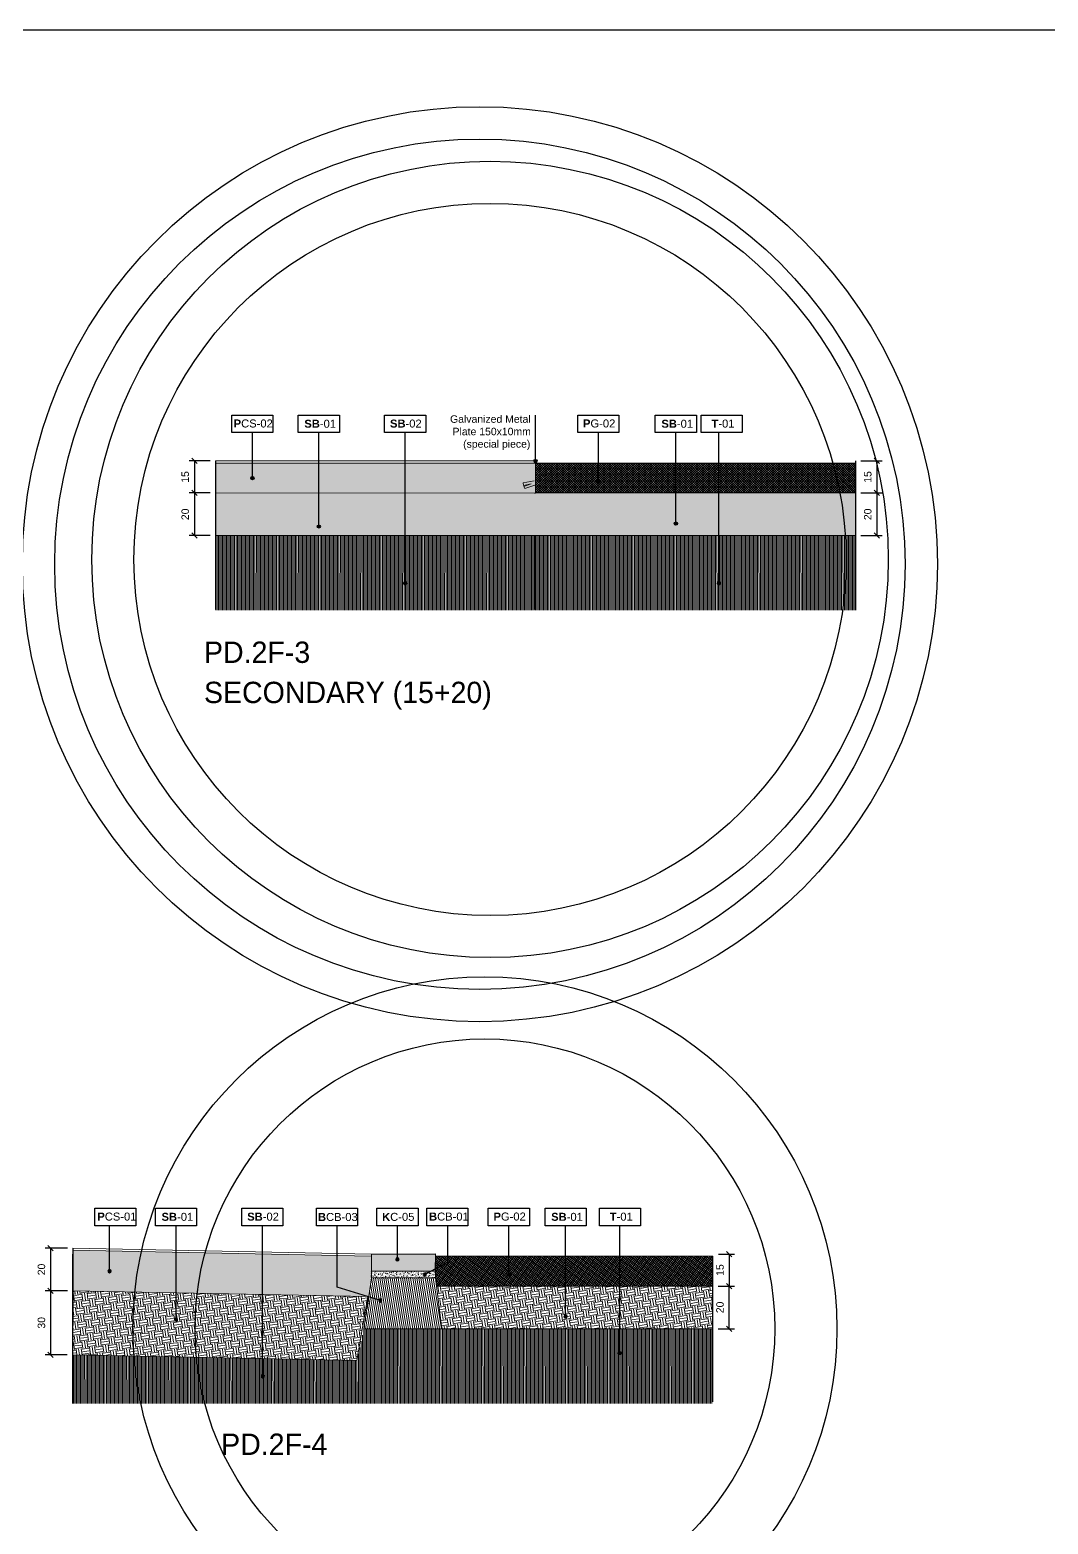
# Model space of a CAD drawing. Header units: metres. Extents: x -325 to 301, y -147 to 149.
# Drawn here: x 36.95 to 41.72, y 66.45 to 73.46 of the extents above; entities that cross this region are included whole.
import ezdxf

# ---------------------------------------------------------------- set-up
doc = ezdxf.new("R2010")
doc.units = ezdxf.units.M
doc.layers.get('Defpoints').update_dxf_attribs({"lineweight": 13})
for name, color, linetype, plot in [('-aux', 50, 'Continuous', False), ('-AUX-QAD', 5, 'Continuous', False), ('-AUX_RIM', 2, 'Continuous', False)]:
    doc.layers.add(name, color=color, linetype=linetype, plot=plot)
doc.layers.add('0-TX-1_25', color=7, linetype='Continuous', true_color=0x3f4f7f)
doc.layers.add('3-TR-paviment fort', color=7, linetype='Continuous', true_color=0xd1d1d1)
doc.layers.add('03-TR-Paviment_02_Sealed Gravel', color=7, linetype='Continuous', lineweight=5, true_color=0xd4be8c)
doc.layers.add('3-TR tot_u', color=7, linetype='Continuous', lineweight=5, true_color=0x787878)
for name, color, linetype, lineweight in [('1-CM', 7, 'Continuous', 0), ('2-metall', 5, 'Continuous', 0), ('3-TR Formigó', 252, 'Continuous', 0), ('3-TR Seleccionat', 44, 'Continuous', 0), ('3-TR Tot-u', 37, 'Continuous', 0)]:
    doc.layers.add(name, color=color, linetype=linetype, lineweight=lineweight)
for name, color, linetype in [('1-SECCIÓ', 1, 'Continuous'), ('A-KEYPLAN_HATCH', 7, 'Continuous'), ('A_TEXT_2', 7, 'Continuous')]:
    doc.layers.add(name, color=color, linetype=linetype)
doc.styles.get("Standard").update_dxf_attribs({"font": 'arial.ttf'})
doc.styles.add('x-llegenda materials$0$ENGRAVERS', font='TT0586M.TTF')
doc.dimstyles.new('ISO-25', dxfattribs={"dimtxt": 0.1, "dimasz": 0.1, "dimexe": 0.1, "dimexo": 0.1, "dimgap": 0.1, "dimtad": 1, "dimdec": 0, "dimlfac": 100, "dimzin": 9, "dimtxsty": 'Standard', "dimblk": 'OBLIQUE', "dimcen": 0.1, "dimadec": 0, "dimazin": 0, "dimtfac": 1, "dimtdec": 0, "dimtmove": 0, "dimatfit": 3, "dimldrblk": 'OBLIQUE', "dimfxl": 1, "dimarcsym": 0})

# ---------------------------------------------------------------- blocks, each defined once
blk = doc.blocks.new('_Oblique')
at = {"color": 0, "lineweight": -2}
blk.add_line((-0.5, -0.5), (0.5, 0.5), dxfattribs=at)
blk = doc.blocks.new('*D239')
at = {"layer": '0-TX-1_25', "color": 0, "lineweight": -2, "transparency": 16777216}
for p, q in [((40.8452, 71.4362), (40.9455, 71.4362)), ((40.9205, 71.4362), (40.9205, 71.2862)), ((40.8452, 71.2862), (40.9455, 71.2862))]:
    blk.add_line(p, q, dxfattribs=at)
at = {"layer": 'Defpoints', "color": 0, "transparency": 16777216}
for p in [(40.8202, 71.4362), (40.8202, 71.2862), (40.9205, 71.2862)]:
    blk.add_point(p, dxfattribs=at)
at = {"layer": '0-TX-1_25', "color": 0, "lineweight": -2, "transparency": 16777216, "xscale": 0.025, "yscale": 0.025, "zscale": 0.025}
for p, rotation in [((40.9205, 71.4362), 90), ((40.9205, 71.2862), 270)]:
    blk.add_blockref('_Oblique', p, dxfattribs=dict(at, rotation=rotation))
at = {"layer": '0-TX-1_25', "color": 0, "transparency": 16777216, "insert": (40.8776, 71.3612), "char_height": 0.035, "attachment_point": 5, "rotation": 90}
blk.add_mtext('15', dxfattribs=at)
blk = doc.blocks.new('*D240')
at = {"layer": '0-TX-1_25', "color": 0, "lineweight": -2, "transparency": 16777216}
for p, q in [((37.7952, 71.4362), (37.6965, 71.4362)), ((37.7215, 71.4362), (37.7215, 71.2862)), ((37.7952, 71.2862), (37.6965, 71.2862))]:
    blk.add_line(p, q, dxfattribs=at)
at = {"layer": 'Defpoints', "color": 0, "transparency": 16777216}
for p in [(37.8202, 71.4362), (37.7215, 71.2862), (37.8202, 71.2862)]:
    blk.add_point(p, dxfattribs=at)
at = {"layer": '0-TX-1_25', "color": 0, "lineweight": -2, "transparency": 16777216, "xscale": 0.025, "yscale": 0.025, "zscale": 0.025}
for p, rotation in [((37.7215, 71.4362), 90), ((37.7215, 71.2862), 270)]:
    blk.add_blockref('_Oblique', p, dxfattribs=dict(at, rotation=rotation))
at = {"layer": '0-TX-1_25', "color": 0, "transparency": 16777216, "insert": (37.6786, 71.3612), "char_height": 0.035, "attachment_point": 5, "rotation": 90}
blk.add_mtext('15', dxfattribs=at)
blk = doc.blocks.new('*D241')
at = {"layer": '0-TX-1_25', "color": 0, "lineweight": -2, "transparency": 16777216}
for p, q in [((37.7952, 71.2862), (37.6965, 71.2862)), ((37.7215, 71.2862), (37.7215, 71.0862)), ((37.7952, 71.0862), (37.6965, 71.0862))]:
    blk.add_line(p, q, dxfattribs=at)
at = {"layer": 'Defpoints', "color": 0, "transparency": 16777216}
for p in [(37.8202, 71.2862), (37.7215, 71.0862), (37.8202, 71.0862)]:
    blk.add_point(p, dxfattribs=at)
at = {"layer": '0-TX-1_25', "color": 0, "lineweight": -2, "transparency": 16777216, "xscale": 0.025, "yscale": 0.025, "zscale": 0.025}
for p, rotation in [((37.7215, 71.2862), 90), ((37.7215, 71.0862), 270)]:
    blk.add_blockref('_Oblique', p, dxfattribs=dict(at, rotation=rotation))
at = {"layer": '0-TX-1_25', "color": 0, "transparency": 16777216, "insert": (37.6786, 71.1862), "char_height": 0.035, "attachment_point": 5, "rotation": 90}
blk.add_mtext('20', dxfattribs=at)
blk = doc.blocks.new('hatch keyplan 2')
at = {"layer": 'A-KEYPLAN_HATCH'}
blk.add_lwpolyline([(0, 0.00548), (0.01287, 0.00548), (0.01287, 0), (0, 0)], close=True, dxfattribs=at)
blk = doc.blocks.new('hatch keyplan')
at = {"layer": 'A-KEYPLAN_HATCH'}
blk.add_blockref('hatch keyplan 2', (1.43058, 0.85215), dxfattribs=at)
blk = doc.blocks.new('SB-01')
at = {"layer": 'A-KEYPLAN_HATCH'}
blk.add_blockref('hatch keyplan', (-1.43058, -0.85215), dxfattribs=at)
at = {"layer": 'A_TEXT_2', "insert": (-0.0008, 0.00403), "char_height": 0.0025, "attachment_point": 1}
blk.add_mtext_dynamic_manual_height_columns('\\pi0.00271;{\\fArial|b1|i0|c0|p34;SB}-01', width=0.0145619, gutter_width=0.015, heights=[0], dxfattribs=at)
blk = doc.blocks.new('PG02')
at = {"layer": 'A-KEYPLAN_HATCH'}
blk.add_blockref('hatch keyplan', (-1.42958, -0.85215), dxfattribs=at)
at = {"layer": 'A_TEXT_2', "insert": (0.0002, 0.00412), "char_height": 0.0025, "attachment_point": 1}
blk.add_mtext_dynamic_manual_height_columns('\\pi0.00245,t0.01245;{\\fArial|b1|i0|c0|p34;P}G-02', width=0.0145619, gutter_width=0.015, heights=[0], dxfattribs=at)
blk = doc.blocks.new('POINT')
at = {"layer": '0-TX-1_25'}
h = blk.add_hatch(dxfattribs=at)
h.set_pattern_fill('ANGLE', color=256)
h.set_pattern_definition([(0, (-83.747, -12.726), (0, 6.985), [5.08, -1.905]), (90, (-83.747, -12.726), (-6.985, 4e-16), [5.08, -1.905])])
edge = h.paths.add_edge_path()
edge.add_arc((0, 0), 0.0075, 0, 360)
h = blk.add_hatch(color=256, dxfattribs=at)
h.dxf.hatch_style = 1
edge = h.paths.add_edge_path()
edge.add_arc((0, 0), 0.0075, 0, 360)
blk.add_circle((0, 0), 0.0075, dxfattribs=at)
blk = doc.blocks.new('*D318')
at = {"layer": '0-TX-1_25', "color": 0, "lineweight": -2, "transparency": 16777216}
for p, q in [((40.8452, 71.2862), (40.9455, 71.2862)), ((40.9205, 71.2862), (40.9205, 71.0862)), ((40.8452, 71.0862), (40.9455, 71.0862))]:
    blk.add_line(p, q, dxfattribs=at)
at = {"layer": 'Defpoints', "color": 0, "transparency": 16777216}
for p in [(40.8202, 71.2862), (40.8202, 71.0862), (40.9205, 71.0862)]:
    blk.add_point(p, dxfattribs=at)
at = {"layer": '0-TX-1_25', "color": 0, "lineweight": -2, "transparency": 16777216, "xscale": 0.025, "yscale": 0.025, "zscale": 0.025}
for p, rotation in [((40.9205, 71.2862), 90), ((40.9205, 71.0862), 270)]:
    blk.add_blockref('_Oblique', p, dxfattribs=dict(at, rotation=rotation))
at = {"layer": '0-TX-1_25', "color": 0, "transparency": 16777216, "insert": (40.8776, 71.1862), "char_height": 0.035, "attachment_point": 5, "rotation": 90}
blk.add_mtext('20', dxfattribs=at)
blk = doc.blocks.new('T-01')
at = {"layer": 'A-KEYPLAN_HATCH'}
blk.add_blockref('hatch keyplan', (-1.43058, -0.85215), dxfattribs=at)
at = {"layer": 'A_TEXT_2', "insert": (-0.0008, 0.00408), "char_height": 0.0025, "attachment_point": 1}
blk.add_mtext_dynamic_manual_height_columns('\\pi0.00405;{\\fArial|b1|i0|c0|p34;T}-01', width=0.0145619, gutter_width=0.015, heights=[0], dxfattribs=at)
blk = doc.blocks.new('SB-02')
at = {"layer": 'A-KEYPLAN_HATCH'}
blk.add_blockref('hatch keyplan', (-1.43058, -0.85215), dxfattribs=at)
at = {"layer": 'A_TEXT_2', "insert": (-0.0008, 0.00408), "char_height": 0.0025, "attachment_point": 1}
blk.add_mtext_dynamic_manual_height_columns('\\pi0.00249;{\\fArial|b1|i0|c0|p34;SB}-02', width=0.0145619, gutter_width=0.015, heights=[0], dxfattribs=at)
blk = doc.blocks.new('*D466')
at = {"layer": '0-TX-1_25', "color": 0, "lineweight": -2, "transparency": 16777216}
for p, q in [((37.1262, 67.7468), (37.0228, 67.7468)), ((37.0478, 67.7468), (37.0478, 67.5468)), ((37.1262, 67.5468), (37.0228, 67.5468))]:
    blk.add_line(p, q, dxfattribs=at)
at = {"layer": 'Defpoints', "color": 0, "transparency": 16777216}
for p in [(37.1512, 67.7468), (37.0478, 67.5468), (37.1512, 67.5468)]:
    blk.add_point(p, dxfattribs=at)
at = {"layer": '0-TX-1_25', "color": 0, "lineweight": -2, "transparency": 16777216, "xscale": 0.025, "yscale": 0.025, "zscale": 0.025}
for p, rotation in [((37.0478, 67.7468), 90), ((37.0478, 67.5468), 270)]:
    blk.add_blockref('_Oblique', p, dxfattribs=dict(at, rotation=rotation))
at = {"layer": '0-TX-1_25', "color": 0, "transparency": 16777216, "insert": (37.0049, 67.6468), "char_height": 0.035, "attachment_point": 5, "rotation": 90}
blk.add_mtext('20', dxfattribs=at)
blk = doc.blocks.new('*D467')
at = {"layer": '0-TX-1_25', "color": 0, "lineweight": -2, "transparency": 16777216}
for p, q in [((37.1262, 67.5468), (37.0228, 67.5468)), ((37.0478, 67.5468), (37.0478, 67.2467)), ((37.126, 67.2467), (37.0228, 67.2467))]:
    blk.add_line(p, q, dxfattribs=at)
at = {"layer": 'Defpoints', "color": 0, "transparency": 16777216}
for p in [(37.1512, 67.5468), (37.0478, 67.2467), (37.151, 67.2467)]:
    blk.add_point(p, dxfattribs=at)
at = {"layer": '0-TX-1_25', "color": 0, "lineweight": -2, "transparency": 16777216, "xscale": 0.025, "yscale": 0.025, "zscale": 0.025}
for p, rotation in [((37.0478, 67.5468), 90), ((37.0478, 67.2467), 270)]:
    blk.add_blockref('_Oblique', p, dxfattribs=dict(at, rotation=rotation))
at = {"layer": '0-TX-1_25', "color": 0, "transparency": 16777216, "insert": (37.0049, 67.3968), "char_height": 0.035, "attachment_point": 5, "rotation": 90}
blk.add_mtext('30', dxfattribs=at)
blk = doc.blocks.new('*D464')
at = {"layer": '0-TX-1_25', "color": 0, "lineweight": -2, "transparency": 16777216}
for p, q in [((40.1783, 67.7191), (40.2528, 67.7191)), ((40.2278, 67.7191), (40.2278, 67.5691)), ((40.176, 67.5691), (40.2528, 67.5691))]:
    blk.add_line(p, q, dxfattribs=at)
at = {"layer": 'Defpoints', "color": 0, "transparency": 16777216}
for p in [(40.1533, 67.7191), (40.151, 67.5691), (40.2278, 67.5691)]:
    blk.add_point(p, dxfattribs=at)
at = {"layer": '0-TX-1_25', "color": 0, "lineweight": -2, "transparency": 16777216, "xscale": 0.025, "yscale": 0.025, "zscale": 0.025}
for p, rotation in [((40.2278, 67.7191), 90), ((40.2278, 67.5691), 270)]:
    blk.add_blockref('_Oblique', p, dxfattribs=dict(at, rotation=rotation))
at = {"layer": '0-TX-1_25', "color": 0, "transparency": 16777216, "insert": (40.1849, 67.6441), "char_height": 0.035, "attachment_point": 5, "rotation": 90}
blk.add_mtext('15', dxfattribs=at)
blk = doc.blocks.new('*D465')
at = {"layer": '0-TX-1_25', "color": 0, "lineweight": -2, "transparency": 16777216}
for p, q in [((40.176, 67.5691), (40.2528, 67.5691)), ((40.2278, 67.3691), (40.2278, 67.5691)), ((40.176, 67.3691), (40.2528, 67.3691))]:
    blk.add_line(p, q, dxfattribs=at)
at = {"layer": 'Defpoints', "color": 0, "transparency": 16777216}
for p in [(40.151, 67.5691), (40.2278, 67.5691), (40.151, 67.3691)]:
    blk.add_point(p, dxfattribs=at)
at = {"layer": '0-TX-1_25', "color": 0, "lineweight": -2, "transparency": 16777216, "xscale": 0.025, "yscale": 0.025, "zscale": 0.025}
for p, rotation in [((40.2278, 67.5691), 90), ((40.2278, 67.3691), 270)]:
    blk.add_blockref('_Oblique', p, dxfattribs=dict(at, rotation=rotation))
at = {"layer": '0-TX-1_25', "color": 0, "transparency": 16777216, "insert": (40.1849, 67.4691), "char_height": 0.035, "attachment_point": 5, "rotation": 90}
blk.add_mtext('20', dxfattribs=at)
blk = doc.blocks.new('B-CB03')
at = {"layer": 'A-KEYPLAN_HATCH'}
blk.add_blockref('hatch keyplan', (-1.43058, -0.85215), dxfattribs=at)
at = {"layer": 'A_TEXT_2', "insert": (-0.0008, 0.00398), "char_height": 0.0025, "attachment_point": 1}
blk.add_mtext_dynamic_manual_height_columns('\\pi0.00128;{\\fArial|b1|i0|c0|p34;B}CB-03', width=0.0145619, gutter_width=0.015, heights=[0], dxfattribs=at)
blk = doc.blocks.new('B-CB01')
at = {"layer": 'A-KEYPLAN_HATCH'}
blk.add_blockref('hatch keyplan', (-1.43058, -0.85215), dxfattribs=at)
at = {"layer": 'A_TEXT_2', "insert": (-0.0008, 0.00411), "char_height": 0.0025, "attachment_point": 1}
blk.add_mtext_dynamic_manual_height_columns('\\pi0.00152;{\\fArial|b1|i0|c0|p34;B}CB-01', width=0.0145619, gutter_width=0.015, heights=[0], dxfattribs=at)
blk = doc.blocks.new('PCS01')
at = {"layer": 'A-KEYPLAN_HATCH'}
blk.add_blockref('hatch keyplan', (-1.42958, -0.85215), dxfattribs=at)
at = {"layer": 'A_TEXT_2', "insert": (0.0002, 0.00411), "char_height": 0.0025, "attachment_point": 1}
blk.add_mtext_dynamic_manual_height_columns('\\pi0.00161;{\\fArial|b1|i0|c0|p34;P}CS-01', width=0.0145619, gutter_width=0.015, heights=[0], dxfattribs=at)
blk = doc.blocks.new('K04')
at = {"layer": 'A-KEYPLAN_HATCH'}
blk.add_blockref('hatch keyplan', (-1.42958, -0.85215), dxfattribs=at)
at = {"layer": 'A_TEXT_2', "insert": (0.0002, 0.00402), "char_height": 0.0025, "attachment_point": 1}
blk.add_mtext_dynamic_manual_height_columns('\\pi0.00244;{\\fArial|b1|i0|c0|p34;K}C-05', width=0.0145619, gutter_width=0.015, heights=[0], dxfattribs=at)
blk = doc.blocks.new('PCS02')
at = {"layer": 'A-KEYPLAN_HATCH'}
blk.add_blockref('hatch keyplan', (-1.43058, -0.85215), dxfattribs=at)
at = {"layer": 'A_TEXT_2', "insert": (-0.0008, 0.00411), "char_height": 0.0025, "attachment_point": 1}
blk.add_mtext_dynamic_manual_height_columns('\\pi0.00139;{\\fArial|b1|i0|c0|p34;P}CS-02', width=0.0145619, gutter_width=0.015, heights=[0], dxfattribs=at)
blk = doc.blocks.new('*D1133')
at = {"layer": '0-TX-1_25', "color": 0, "lineweight": -2, "transparency": 16777216}
for p, q in [((22.6963, 69.5551), (22.6093, 69.5551)), ((22.6343, 69.5551), (22.6343, 69.4051)), ((22.7343, 69.4051), (22.6093, 69.4051))]:
    blk.add_line(p, q, dxfattribs=at)
at = {"layer": 'Defpoints', "color": 0, "transparency": 16777216}
for p in [(22.7213, 69.5551), (22.6343, 69.4051), (66.3646, 69.4051)]:
    blk.add_point(p, dxfattribs=at)
at = {"layer": '0-TX-1_25', "color": 0, "lineweight": -2, "transparency": 16777216, "xscale": 0.025, "yscale": 0.025, "zscale": 0.025}
for p, rotation in [((22.6343, 69.5551), 90), ((22.6343, 69.4051), 270)]:
    blk.add_blockref('_Oblique', p, dxfattribs=dict(at, rotation=rotation))
at = {"layer": '0-TX-1_25', "color": 0, "transparency": 16777216, "insert": (22.5915, 69.4801), "char_height": 0.035, "attachment_point": 5, "rotation": 90}
blk.add_mtext('15', dxfattribs=at)
blk = doc.blocks.new('*D1138')
at = {"layer": '0-TX-1_25', "color": 0, "lineweight": -2, "transparency": 16777216}
for p, q in [((22.7106, 67.3066), (22.6236, 67.3066)), ((22.6486, 67.3066), (22.6486, 67.1474)), ((22.7486, 67.1474), (22.6236, 67.1474))]:
    blk.add_line(p, q, dxfattribs=at)
at = {"layer": 'Defpoints', "color": 0, "transparency": 16777216}
for p in [(22.7356, 67.3066), (22.6486, 67.1474), (66.3646, 67.1474)]:
    blk.add_point(p, dxfattribs=at)
at = {"layer": '0-TX-1_25', "color": 0, "lineweight": -2, "transparency": 16777216, "xscale": 0.025, "yscale": 0.025, "zscale": 0.025}
for p, rotation in [((22.6486, 67.3066), 90), ((22.6486, 67.1474), 270)]:
    blk.add_blockref('_Oblique', p, dxfattribs=dict(at, rotation=rotation))
at = {"layer": '0-TX-1_25', "color": 0, "transparency": 16777216, "insert": (22.6057, 67.227), "char_height": 0.035, "attachment_point": 5, "rotation": 90}
blk.add_mtext('16', dxfattribs=at)

msp = doc.modelspace()

# ---------------------------------------------------------------- hatches: boundary and pattern name
at = {"layer": '03-TR-Paviment_02_Sealed Gravel'}
h = msp.add_hatch(dxfattribs=at)
h.set_pattern_fill('_USER', color=256, scale=0.008, angle=45, style=0, double=1, pattern_type=0)
h.set_pattern_definition([(45, (33.316916, 75.205525), (-0.005656854, 0.005656854), []), (135, (33.316916, 75.205525), (-0.005656854, -0.005656854), [])])
h.paths.add_polyline_path([(39.3202, 71.4262), (39.3202, 71.2862), (40.8202, 71.2862), (40.8202, 71.4262)])
h = msp.add_hatch(dxfattribs=at)
h.set_pattern_fill('_USER', color=256, scale=0.008, angle=234.17524, style=0, double=1, pattern_type=0)
h.set_pattern_definition([(234.175244, (25.243519, 69.518548), (0.006486488, -0.0046824645), []), (324.175244, (25.243519, 69.518548), (0.0046824645, 0.006486488), [])])
h.paths.add_polyline_path([(40.151, 67.5691), (40.151, 67.7091), (38.851, 67.7091), (38.8509, 67.6082), (38.856, 67.5691)])
at = {"layer": '2-metall'}
msp.add_hatch(color=256, dxfattribs=at).paths.add_polyline_path([(39.3152, 71.4362), (39.3152, 71.2892), (39.3152, 71.2861), (39.3202, 71.2861), (39.3202, 71.4362)])
at = {"layer": '3-TR Formigó'}
h = msp.add_hatch(dxfattribs=at)
h.set_pattern_fill('ANSI31', color=256, scale=0.003, angle=234.17524, style=0)
h.set_pattern_definition([(279.1752, (38.984341, 67.319103), (0.00940313, 0.0015188), [])])
h.paths.add_polyline_path([(38.8509, 67.6082), (38.5509, 67.6082), (38.5154, 67.3691), (38.8817, 67.3691)])
at = {"layer": '3-TR Seleccionat'}
h = msp.add_hatch(dxfattribs=at)
h.set_pattern_fill('ANSI31', color=256, scale=0.002, angle=45, style=0)
h.set_pattern_definition([(90, (-441037.49031, -650765.431227), (-0.00635, 1e-18), [])])
h.paths.add_polyline_path([(39.3192, 71.0862), (39.2762, 71.0862), (37.8202, 71.0862), (37.8202, 70.7362), (40.8202, 70.7362), (40.8202, 71.0862)])
h = msp.add_hatch(dxfattribs=at)
h.set_pattern_fill('ANSI31', color=256, scale=0.002, angle=45, style=0)
h.set_pattern_definition([(90, (-441037.03123, -650769.148344), (-0.00635, 1e-18), [])])
h.paths.add_polyline_path([(38.4831, 67.2203), (38.5154, 67.3691), (38.8817, 67.3691), (40.151, 67.3691), (40.151, 67.0191), (37.151, 67.0191), (37.1515, 67.2467)])
at = {"layer": '3-TR Tot-u'}
h = msp.add_hatch(dxfattribs=at)
h.set_pattern_fill('EARTH', color=256, scale=0.005, angle=-80.82476, style=0)
h.set_pattern_definition([(44.999999995, (-269494.826776, 738633.432492), (3.8e-12, 0.0449012806053), [0.03175, -0.03175]), (44.999999995, (-269494.835195, 738633.44091), (3.8e-12, 0.0449012806053), [0.03175, -0.03175]), (44.999999995, (-269494.843614, 738633.44933), (3.8e-12, 0.0449012806053), [0.03175, -0.03175]), (134.999999995, (-269494.843614, 738633.454943), (-0.0449012806053, 3.8e-12), [0.03175, -0.03175]), (134.999999995, (-269494.835195, 738633.463362), (-0.0449012806053, 3.8e-12), [0.03175, -0.03175]), (134.999999995, (-269494.826776, 738633.47178), (-0.0449012806053, 3.8e-12), [0.03175, -0.03175])])
h.paths.add_polyline_path([(39.3202, 71.2862), (37.8202, 71.2862), (37.8202, 71.088), (40.8202, 71.0862), (40.8202, 71.2862)])
h = msp.add_hatch(dxfattribs=at)
h.set_pattern_fill('EARTH', color=256, scale=0.005, angle=-81.95906, style=0)
h.set_pattern_definition([(278.04094, (-8.685352, 73.39711), (0.035879055, -0.026996637), [0.03175, -0.03175]), (278.04094, (-8.673563, 73.398777), (0.035879055, -0.026996637), [0.03175, -0.03175]), (278.04094, (-8.661774, 73.400442), (0.035879055, -0.026996637), [0.03175, -0.03175]), (8.04094, (-8.65729, 73.397068), (0.026996637, 0.035879055), [0.03175, -0.03175]), (8.04094, (-8.655623, 73.385278), (0.026996637, 0.035879055), [0.03175, -0.03175]), (8.04094, (-8.653958, 73.37349), (0.026996637, 0.035879055), [0.03175, -0.03175])])
h.paths.add_polyline_path([(37.151, 67.5468), (37.151, 67.2467), (38.4831, 67.2203), (38.5337, 67.5194)])
h = msp.add_hatch(dxfattribs=at)
h.set_pattern_fill('EARTH', color=256, scale=0.005, angle=-80.82476, style=0)
h.set_pattern_definition([(44.999999995, (-269494.367696, 738629.715375), (3.8e-12, 0.0449012806053), [0.03175, -0.03175]), (44.999999995, (-269494.376115, 738629.723794), (3.8e-12, 0.0449012806053), [0.03175, -0.03175]), (44.999999995, (-269494.384534, 738629.732213), (3.8e-12, 0.0449012806053), [0.03175, -0.03175]), (134.999999995, (-269494.384534, 738629.737826), (-0.0449012806053, 3.8e-12), [0.03175, -0.03175]), (134.999999995, (-269494.376115, 738629.746245), (-0.0449012806053, 3.8e-12), [0.03175, -0.03175]), (134.999999995, (-269494.367696, 738629.754664), (-0.0449012806053, 3.8e-12), [0.03175, -0.03175])])
h.paths.add_polyline_path([(38.4943, 67.3931), (38.493, 67.3931), (38.551, 67.5191)])
h = msp.add_hatch(dxfattribs=at)
h.set_pattern_fill('EARTH', color=256, scale=0.005, angle=-80.82476, style=0)
h.set_pattern_definition([(279.175244, (-16.811686, 74.078766), (0.036406452, -0.026281081), [0.03175, -0.03175]), (279.175244, (-16.799932, 74.080664), (0.036406452, -0.026281081), [0.03175, -0.03175]), (279.175244, (-16.788178, 74.082563), (0.036406452, -0.026281081), [0.03175, -0.03175]), (9.175244, (-16.783628, 74.079277), (0.026281081, 0.036406452), [0.03175, -0.03175]), (9.175244, (-16.78173, 74.067524), (0.026281081, 0.036406452), [0.03175, -0.03175]), (9.175244, (-16.77983, 74.05577), (0.026281081, 0.036406452), [0.03175, -0.03175])])
h.paths.add_polyline_path([(38.8696, 67.4633), (38.856, 67.5691), (40.151, 67.5691), (40.151, 67.3691), (38.8817, 67.3691)])
at = {"layer": '3-TR tot_u'}
h = msp.add_hatch(dxfattribs=at)
h.set_pattern_fill('AR-CONC', color=256, scale=0.0002, angle=90.26641)
h.set_pattern_definition([(140.266414, (4.51367, 0), (0.003018359, 0.036451363), [0.00381, -0.04191]), (85.266414, (4.51367, 0), (-0.038178181, -0.007226283), [0.003048, -0.033528117]), (190.71786, (4.51392, 0.003038), (-0.035159821, 0.02922508), [0.003238002, -0.035618049]), (136.450614, (4.50351, -4.7e-05), (0.008156283, 0.05425432), [0.005715, -0.062865]), (186.90197, (4.50419, 0.004474), (-0.049705466, 0.047250218), [0.004857005, -0.05342712]), (81.450565, (4.50351, -5e-05), (-0.049705466, 0.047250218), [0.004571993, -0.050291946]), (111.266414, (4.506026, 0.005045), (0.020311824, 0.030417653), [0.00381, -0.04191]), (56.266414, (4.506026, 0.005045), (-0.036894668, 0.012188985), [0.003048, -0.033528]), (161.71786, (4.50772, 0.00758), (-0.016582845, 0.042606638), [0.003238002, -0.035617988]), (127.766414, (4.51367, 0), (-0.0169136972, 0.0005390813), [0, -0.0331216, 0, -0.034036, 0, -0.033655]), (97.766414, (4.51367, 0), (-0.020098038, 0.0132706243), [0, -0.0194056, 0, -0.0323596, 0, -0.012827]), (57.766414, (4.513723, -0.011328), (0.0010196429, 0.0271231534), [0, -0.0127, 0, -0.039624, 0, -0.052578]), (47.766414, (4.513746, -0.016408), (-0.005222997, 0.0296018704), [0, -0.01651, 0, -0.0263144, 0, -0.037338])])
h.paths.add_polyline_path([(37.8202, 71.4262), (39.3202, 71.4262), (39.3177, 71.2861), (37.8202, 71.2862)])
h = msp.add_hatch(dxfattribs=at)
h.set_pattern_fill('AR-CONC', color=256, scale=0.0002, angle=89.13211)
h.set_pattern_definition([(139.132107, (3.192366, 0.686827), (0.003739362, 0.036384468), [0.00381, -0.04191]), (84.132107, (3.192366, 0.686827), (-0.038313752, -0.006469088), [0.003048, -0.033528117]), (189.58355, (3.192677, 0.68986), (-0.034574388, 0.02991538), [0.003238002, -0.035618049]), (135.31631, (3.182207, 0.68698), (0.009228709, 0.054082225), [0.005715, -0.062865]), (185.767664, (3.182976, 0.69149), (-0.048760355, 0.048224933), [0.004857005, -0.05342712]), (80.31626, (3.182207, 0.68698), (-0.048760355, 0.048224933), [0.004571993, -0.050291946]), (110.132107, (3.184823, 0.69202), (0.020909994, 0.030009597), [0.00381, -0.04191]), (55.132107, (3.184823, 0.69202), (-0.036646144, 0.012916967), [0.003048, -0.033528]), (160.58355, (3.186566, 0.694522), (-0.01573615, 0.042926564), [0.003238002, -0.035617988]), (126.632107, (3.192366, 0.686827), (-0.016899711, 0.000873801), [0, -0.0331216, 0, -0.034036, 0, -0.033655]), (96.632107, (3.192366, 0.686827), (-0.0198313927, 0.0136658867), [0, -0.0194056, 0, -0.0323596, 0, -0.012827]), (56.632107, (3.192194, 0.6755), (0.0015563759, 0.0270976533), [0, -0.0127, 0, -0.039624, 0, -0.052578]), (46.632107, (3.192117, 0.67042), (-0.004635972, 0.0296994646), [0, -0.01651, 0, -0.0263144, 0, -0.037338])])
h.paths.add_polyline_path([(37.151, 67.7368), (38.5508, 67.709), (38.5487, 67.6082), (38.5341, 67.5213), (37.151, 67.5468)])
h = msp.add_hatch(dxfattribs=at)
h.set_pattern_fill('AR-CONC', color=256, scale=9e-05, angle=90.26641)
h.set_pattern_definition([(140.266414, (-44.897682, 44.81288), (0.0013582613, 0.0164031132), [0.0017145, -0.0188595]), (85.266414, (-44.897682, 44.81288), (-0.0171801815, -0.0032518273), [0.0013716, -0.0150876526]), (190.71786, (-44.897569, 44.814246), (-0.0158219194, 0.0131512858), [0.0014571008, -0.016028122]), (136.450614, (-44.902254, 44.812858), (0.003670327, 0.024414444), [0.00257175, -0.02828925]), (186.901972, (-44.901948, 44.814893), (-0.0223674596, 0.021262598), [0.002185652, -0.024042205]), (81.450565, (-44.902254, 44.812858), (-0.0223674596, 0.021262598), [0.002057397, -0.022631376]), (111.266414, (-44.901122, 44.81515), (0.0091403206, 0.0136879438), [0.0017145, -0.0188595]), (56.266414, (-44.901122, 44.81515), (-0.0166026007, 0.0054850432), [0.0013716, -0.0150876]), (161.71786, (-44.90036, 44.81629), (-0.0074622802, 0.019172987), [0.0014571008, -0.0160280944]), (127.766414, (-44.8976824, 44.8128794), (-0.00761116375, 0.0002425866), [0, -0.01490472, 0, -0.0153162, 0, -0.01514475]), (97.766414, (-44.897682, 44.812879), (-0.009044117, 0.0059717809), [0, -0.00873252, 0, -0.01456182, 0, -0.00577215]), (57.766414, (-44.8976587, 44.8077817), (0.0004588393, 0.012205419), [0, -0.005715, 0, -0.0178308, 0, -0.0236601]), (47.766414, (-44.897648, 44.805496), (-0.0023503487, 0.0133208417), [0, -0.0074295, 0, -0.01184148, 0, -0.0168021])])
h.paths.add_polyline_path([(38.5448, 67.6081), (38.551, 67.6394), (38.851, 67.6394), (38.851, 67.6082)])
at = {"layer": '3-TR-paviment fort'}
msp.add_hatch(color=256, dxfattribs=at).paths.add_polyline_path([(38.851, 67.7197), (38.551, 67.7191), (38.551, 67.6391), (38.8507, 67.6397)])

# ---------------------------------------------------------------- linework, layer by layer
at = {"layer": '-aux'}
msp.add_lwpolyline([(12.2345, 73.4567), (142.2345, 73.4567)], dxfattribs=at)
at = {"layer": '-AUX-QAD'}
for centre, radius in [((39.0595, 70.9524), 2.1442), ((39.0595, 70.9524), 1.9926), ((39.083, 67.3691), 1.6496), ((39.083, 67.3691), 1.3584)]:
    msp.add_circle(centre, radius, dxfattribs=at)
at = {"layer": '-AUX_RIM'}
for radius in [1.8663, 1.6689]:
    msp.add_circle((39.1072, 70.9747), radius, dxfattribs=at)
msp.add_line((37.151, 67.7191), (37.151, 67.0191))
at = {"layer": '0-TX-1_25'}
for points in [[(39.3202, 71.4362), (39.3201, 71.6512)], [(37.9934, 71.3561), (37.9934, 71.5691)], [(38.3047, 71.1291), (38.3047, 71.5691)], [(38.7095, 70.8639), (38.7095, 71.5691)], [(39.6147, 71.3399), (39.6147, 71.537), (39.6147, 71.5691)], [(39.9781, 71.1428), (39.9781, 71.5691)], [(40.1793, 70.8639), (40.1793, 71.5691)], [(37.3241, 67.6389), (37.3241, 67.8519)], [(37.6354, 67.412), (37.6354, 67.8519)], [(38.0403, 67.1468), (38.0403, 67.8519)], [(38.593, 67.5015), (38.3902, 67.5634), (38.3902, 67.8519)], [(38.6732, 67.6942), (38.6732, 67.8519)], [(38.9071, 67.8519), (38.9071, 67.6794), (38.8015, 67.6231)], [(39.195, 67.6228), (39.195, 67.8199), (39.195, 67.8519)], [(39.4615, 67.4257), (39.4615, 67.8519)], [(39.7162, 67.255), (39.7162, 67.8519)]]:
    msp.add_lwpolyline(points, dxfattribs=at)
at = {"layer": '1-CM'}
for p, q in [((37.8202, 71.4362), (39.3202, 71.4362)), ((37.8202, 71.4362), (39.3202, 71.4362)), ((37.8202, 71.4262), (39.3202, 71.4262)), ((39.3202, 71.4262), (40.8202, 71.4262)), ((37.8202, 71.2862), (39.3177, 71.2861)), ((37.151, 67.7368), (38.5508, 67.709)), ((37.1512, 67.7468), (38.551, 67.7191)), ((37.1512, 67.7468), (38.551, 67.719)), ((37.151, 67.5468), (38.5337, 67.5194)), ((37.151, 67.5468), (38.5337, 67.5194))]:
    msp.add_line(p, q, dxfattribs=at)
for points in [[(39.3197, 71.4262), (40.8202, 71.4262)], [(39.3202, 71.2862), (40.8202, 71.2862)], [(37.8202, 71.0862), (39.2762, 71.0862), (39.3192, 71.0862), (40.8202, 71.0862)], [(39.3192, 71.0862), (39.3192, 70.7398)], [(38.851, 67.7091), (39.6572, 67.7091)], [(38.859, 67.5451), (38.851, 67.6082), (38.851, 67.7091), (39.6572, 67.7091)], [(40.151, 67.7091), (38.851, 67.7091)], [(40.151, 67.7091), (40.151, 67.5691), (38.856, 67.5691)], [(38.8507, 67.6397), (38.551, 67.6391)], [(37.151, 67.5468), (38.5337, 67.5194), (38.4831, 67.2203), (38.4135, 67.2217)], [(38.5154, 67.3691), (40.151, 67.3691)], [(38.4135, 67.2217), (37.151, 67.2467)], [(38.4831, 67.2203), (38.4831, 67.0198)]]:
    msp.add_lwpolyline(points, dxfattribs=at)
for points in [[(38.8509, 67.6082), (38.5509, 67.6082), (38.551, 67.7191), (38.851, 67.7191)], [(38.551, 67.6391), (38.8507, 67.6397), (38.851, 67.7197), (38.551, 67.7191)], [(38.8509, 67.6082), (38.8817, 67.3691), (38.5154, 67.3691), (38.5509, 67.6082)], [(38.5509, 67.6082), (38.551, 67.6394), (38.851, 67.6394), (38.851, 67.6082)]]:
    msp.add_lwpolyline(points, close=True, dxfattribs=at)
at = {"layer": '1-SECCIÓ'}
for p, q in [((37.8202, 71.4362), (37.8202, 70.7398)), ((40.8202, 71.4362), (40.8202, 70.7362)), ((37.1512, 67.7468), (37.151, 67.0191))]:
    msp.add_line(p, q, dxfattribs=at)
msp.add_lwpolyline([(40.151, 67.0265), (40.151, 67.7091)], dxfattribs=at)
at = {"layer": '2-metall'}
msp.add_line((39.3202, 71.2861), (39.3202, 71.2861), dxfattribs=at)
for points in [[(39.3202, 71.2861), (39.3152, 71.2861), (39.3202, 71.2861), (39.3202, 71.4362), (39.3152, 71.4362)], [(39.3145, 71.343), (39.2624, 71.3334), (39.2645, 71.322), (39.3006, 71.3286), (39.2663, 71.3166), (39.2699, 71.3065), (39.3173, 71.3225)]]:
    msp.add_lwpolyline(points, dxfattribs=at)

# ---------------------------------------------------------------- block references
at = {"color": 244, "true_color": 0x991b1e, "xscale": 14.99999999999007, "yscale": 14.99999999999007, "zscale": 14.99999999999007}
msp.add_blockref('PCS02', (37.8968, 71.5691), dxfattribs=at)
at = {"layer": '0-TX-1_25', "xscale": 15, "yscale": 15, "zscale": 15}
for name, p in [('SB-01', (38.2081, 71.5691)), ('SB-02', (38.613, 71.5691)), ('PG02', (39.5031, 71.5691)), ('SB-01', (39.8816, 71.5691)), ('T-01', (40.0964, 71.5691)), ('SB-01', (37.5389, 67.8519)), ('SB-02', (37.9437, 67.8519)), ('B-CB03', (38.2936, 67.8519)), ('B-CB01', (38.8105, 67.8519)), ('PG02', (39.0835, 67.8519)), ('SB-01', (39.365, 67.8519)), ('T-01', (39.6196, 67.8519))]:
    msp.add_blockref(name, p, dxfattribs=at)
at = {"layer": '0-TX-1_25'}
for p in [(39.3202, 71.4362), (37.9934, 71.3561), (39.6147, 71.3399), (38.3047, 71.1291), (39.9781, 71.1428), (38.7095, 70.8639), (40.1793, 70.8639), (39.195, 67.6228), (39.7162, 67.255)]:
    msp.add_blockref('POINT', p, dxfattribs=at)
at = {"layer": '0-TX-1_25', "xscale": -1}
for p in [(38.6732, 67.6942), (37.3241, 67.6389), (38.8015, 67.6228), (38.593, 67.5015), (37.6354, 67.412), (39.4615, 67.4257), (38.0403, 67.1468)]:
    msp.add_blockref('POINT', p, dxfattribs=at)
at = {"layer": 'A-KEYPLAN_HATCH'}
for name, p, xscale, yscale, zscale in [('PCS01', (37.2395, 67.8519), 14.99999999999007, 14.99999999999007, 14.99999999999007), ('K04', (38.5617, 67.8519), 14.99999999999981, 14.99999999999981, 14.99999999999981)]:
    msp.add_blockref(name, p, dxfattribs=dict(at, xscale=xscale, yscale=yscale, zscale=zscale))

# ---------------------------------------------------------------- texts
at = {"layer": '-aux', "char_height": 0.1, "width": 19.210099, "attachment_point": 1, "style": 'x-llegenda materials$0$ENGRAVERS'}
for s, insert in [('PD.2F-3', (37.7665, 70.5898)), ('SECONDARY (15+20)', (37.7665, 70.4014)), ('PD.2F-4', (37.8469, 66.8777))]:
    msp.add_mtext(s, dxfattribs=dict(at, insert=insert))
at = {"layer": '0-TX-1_25', "insert": (38.9022, 71.6502), "char_height": 0.035, "attachment_point": 1}
msp.add_mtext_dynamic_manual_height_columns('\\pi0.0176;Galvanized Metal \\P\\pi0.02934;Plate 150x10mm \\P\\pi0.07881;(special piece)', width=0.389323, gutter_width=12.5, heights=[0], dxfattribs=at)

# ---------------------------------------------------------------- dimensions: what is measured, and where the dimension line sits
at = {"layer": '0-TX-1_25'}
for base, p1, p2, picture, middle in [((37.7215, 71.2862), (37.8202, 71.4362), (37.8202, 71.2862), '*D240', (37.6786, 71.3612)), ((40.9205, 71.2862), (40.8202, 71.4362), (40.8202, 71.2862), '*D239', (40.8776, 71.3612)), ((37.7215, 71.0862), (37.8202, 71.2862), (37.8202, 71.0862), '*D241', (37.6786, 71.1862)), ((40.9205, 71.0862), (40.8202, 71.2862), (40.8202, 71.0862), '*D318', (40.8776, 71.1862)), ((22.6343, 69.4051), (22.7213, 69.5551), (66.3646, 69.4051), '*D1133', (22.5915, 69.4801)), ((37.0478, 67.5468), (37.1512, 67.7468), (37.1512, 67.5468), '*D466', (37.0049, 67.6468)), ((40.2278, 67.5691), (40.1533, 67.7191), (40.151, 67.5691), '*D464', (40.1849, 67.6441)), ((37.0478, 67.2467), (37.1512, 67.5468), (37.151, 67.2467), '*D467', (37.0049, 67.3968)), ((40.2278, 67.5691), (40.151, 67.3691), (40.151, 67.5691), '*D465', (40.1849, 67.4691)), ((22.6486, 67.1474), (22.7356, 67.3066), (66.3646, 67.1474), '*D1138', (22.6057, 67.227))]:
    dim = msp.add_linear_dim(base=base, p1=p1, p2=p2, angle=90, dimstyle='ISO-25', override={"dimtxt": 0.035, "dimasz": 0.025, "dimexe": 0.025, "dimexo": 0.025, "dimgap": 0.025, "dimblk1": 'Oblique', "dimblk2": 'Oblique', "dimsah": 1, "dimfxl": 0.1, "dimfxlon": 1, "dimarcsym": 1}, dxfattribs=at)
    dim.commit()
    dim.dimension.update_dxf_attribs({"geometry": picture, "text_midpoint": middle})

doc.saveas('drawing.dxf')
